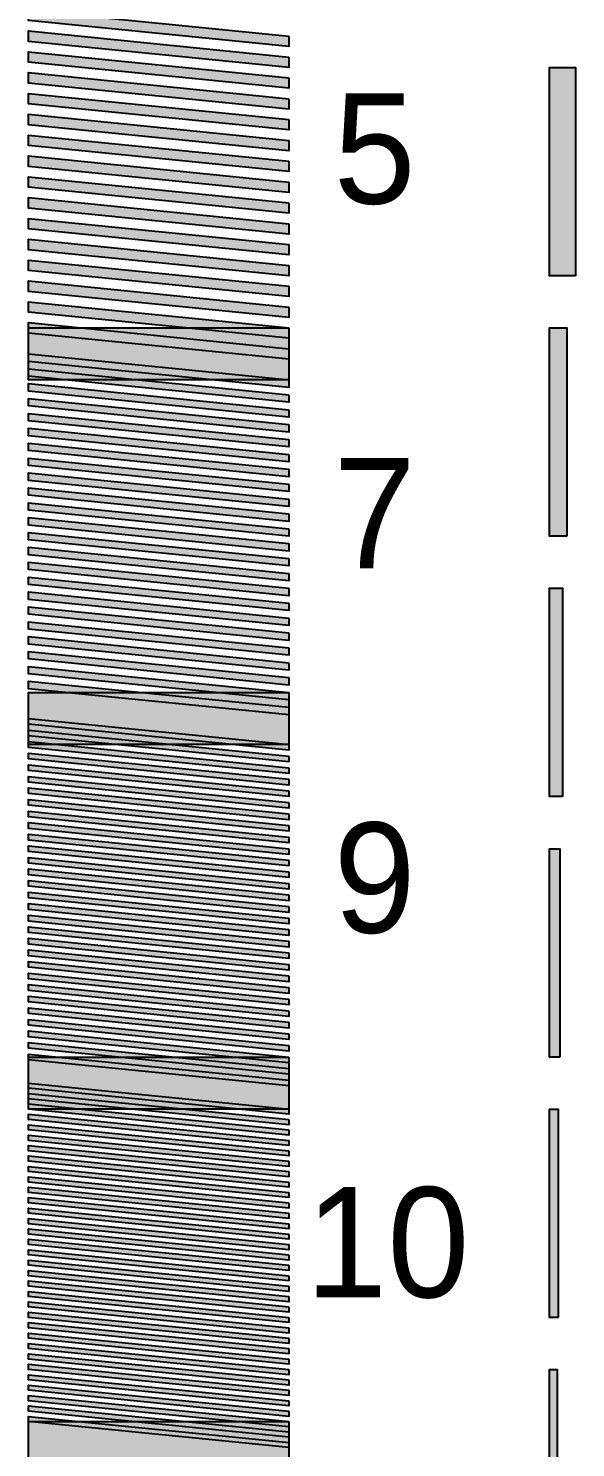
# Model space of a CAD drawing. Header units: millimetres. Extents: x 0 to 1582, y 0 to 984.
# Drawn here: x 1111.1 to 1195.1, y 448.3 to 666.2 of the extents above; entities that cross this region are included whole.
import ezdxf

# ---------------------------------------------------------------- set-up
doc = ezdxf.new("R2010")
doc.units = ezdxf.units.MM
for name, color, linetype in [('CENTER', 7, 'Continuous'), ('LABELS', 7, 'Continuous'), ('PERIPHERY', 7, 'Continuous')]:
    doc.layers.add(name, color=color, linetype=linetype)

msp = doc.modelspace()

# ---------------------------------------------------------------- hatches: boundary and pattern name
at = {"layer": 'CENTER', "true_color": 0x000000}
h = msp.add_hatch(color=7, dxfattribs=at)
h.dxf.hatch_style = 1
h.paths.add_polyline_path([(1195.12, 628.25), (1191.12, 628.25), (1191.12, 660.25), (1195.12, 660.25), (1195.12, 628.25)])
h = msp.add_hatch(color=7, dxfattribs=at)
h.dxf.hatch_style = 1
h.paths.add_polyline_path([(1193.8, 588.25), (1191.12, 588.25), (1191.12, 620.25), (1193.8, 620.25), (1193.8, 588.25)])
h = msp.add_hatch(color=7, dxfattribs=at)
h.dxf.hatch_style = 1
h.paths.add_polyline_path([(1193.12, 548.25), (1191.12, 548.25), (1191.12, 580.25), (1193.12, 580.25), (1193.12, 548.25)])
h = msp.add_hatch(color=7, dxfattribs=at)
h.dxf.hatch_style = 1
h.paths.add_polyline_path([(1192.72, 508.25), (1191.12, 508.25), (1191.12, 540.25), (1192.72, 540.25), (1192.72, 508.25)])
h = msp.add_hatch(color=7, dxfattribs=at)
h.dxf.hatch_style = 1
h.paths.add_polyline_path([(1192.44, 468.25), (1191.12, 468.25), (1191.12, 500.25), (1192.44, 500.25), (1192.44, 468.25)])
h = msp.add_hatch(color=7, dxfattribs=at)
h.dxf.hatch_style = 1
h.paths.add_polyline_path([(1192.28, 428.25), (1191.12, 428.25), (1191.12, 460.25), (1192.28, 460.25), (1192.28, 428.25)])
at = {"layer": 'PERIPHERY', "true_color": 0x000000}
h = msp.add_hatch(color=7, dxfattribs=at)
h.dxf.hatch_style = 1
h.paths.add_polyline_path([(1151.12, 665.05), (1151.12, 663.45), (1111.12, 667.45), (1111.12, 669.05), (1151.12, 665.05)])
h = msp.add_hatch(color=7, dxfattribs=at)
h.dxf.hatch_style = 1
h.paths.add_polyline_path([(1151.12, 661.85), (1151.12, 660.25), (1111.12, 664.25), (1111.12, 665.85), (1151.12, 661.85)])
h = msp.add_hatch(color=7, dxfattribs=at)
h.dxf.hatch_style = 1
h.paths.add_polyline_path([(1151.12, 658.65), (1151.12, 657.05), (1111.12, 661.05), (1111.12, 662.65), (1151.12, 658.65)])
h = msp.add_hatch(color=7, dxfattribs=at)
h.dxf.hatch_style = 1
h.paths.add_polyline_path([(1151.12, 655.45), (1151.12, 653.85), (1111.12, 657.85), (1111.12, 659.45), (1151.12, 655.45)])
h = msp.add_hatch(color=7, dxfattribs=at)
h.dxf.hatch_style = 1
h.paths.add_polyline_path([(1151.12, 652.25), (1151.12, 650.65), (1111.12, 654.65), (1111.12, 656.25), (1151.12, 652.25)])
h = msp.add_hatch(color=7, dxfattribs=at)
h.dxf.hatch_style = 1
h.paths.add_polyline_path([(1151.12, 649.05), (1151.12, 647.45), (1111.12, 651.45), (1111.12, 653.05), (1151.12, 649.05)])
h = msp.add_hatch(color=7, dxfattribs=at)
h.dxf.hatch_style = 1
h.paths.add_polyline_path([(1151.12, 645.85), (1151.12, 644.25), (1111.12, 648.25), (1111.12, 649.85), (1151.12, 645.85)])
h = msp.add_hatch(color=7, dxfattribs=at)
h.dxf.hatch_style = 1
h.paths.add_polyline_path([(1151.12, 642.65), (1151.12, 641.05), (1111.12, 645.05), (1111.12, 646.65), (1151.12, 642.65)])
h = msp.add_hatch(color=7, dxfattribs=at)
h.dxf.hatch_style = 1
h.paths.add_polyline_path([(1151.12, 639.45), (1151.12, 637.85), (1111.12, 641.85), (1111.12, 643.45), (1151.12, 639.45)])
h = msp.add_hatch(color=7, dxfattribs=at)
h.dxf.hatch_style = 1
h.paths.add_polyline_path([(1151.12, 636.25), (1151.12, 634.65), (1111.12, 638.65), (1111.12, 640.25), (1151.12, 636.25)])
h = msp.add_hatch(color=7, dxfattribs=at)
h.dxf.hatch_style = 1
h.paths.add_polyline_path([(1151.12, 633.05), (1151.12, 631.45), (1111.12, 635.45), (1111.12, 637.05), (1151.12, 633.05)])
h = msp.add_hatch(color=7, dxfattribs=at)
h.dxf.hatch_style = 1
h.paths.add_polyline_path([(1151.12, 629.85), (1151.12, 628.25), (1111.12, 632.25), (1111.12, 633.85), (1151.12, 629.85)])
h = msp.add_hatch(color=7, dxfattribs=at)
h.dxf.hatch_style = 1
h.paths.add_polyline_path([(1151.12, 626.65), (1151.12, 625.05), (1111.12, 629.05), (1111.12, 630.65), (1151.12, 626.65)])
h = msp.add_hatch(color=7, dxfattribs=at)
h.dxf.hatch_style = 1
h.paths.add_polyline_path([(1151.12, 623.45), (1151.12, 621.85), (1111.12, 625.85), (1111.12, 627.45), (1151.12, 623.45)])
h = msp.add_hatch(color=7, dxfattribs=at)
h.dxf.hatch_style = 1
h.paths.add_polyline_path([(1151.12, 620.25), (1151.12, 618.65), (1111.12, 622.65), (1111.12, 624.25), (1151.12, 620.25)])
h = msp.add_hatch(color=7, dxfattribs=at)
h.dxf.hatch_style = 1
h.paths.add_polyline_path([(1151.12, 617.05), (1151.12, 615.45), (1111.12, 619.45), (1111.12, 621.05), (1151.12, 617.05)])
h = msp.add_hatch(color=7, dxfattribs=at)
h.dxf.hatch_style = 1
h.paths.add_polyline_path([(1151.12, 620.25), (1151.12, 612.25), (1111.12, 612.25), (1111.12, 620.25), (1151.12, 620.25)])
h = msp.add_hatch(color=7, dxfattribs=at)
h.dxf.hatch_style = 1
h.paths.add_polyline_path([(1151.12, 612.25), (1151.12, 611.11), (1111.12, 615.1), (1111.12, 616.25), (1151.12, 612.25)])
h = msp.add_hatch(color=7, dxfattribs=at)
h.dxf.hatch_style = 1
h.paths.add_polyline_path([(1151.12, 609.96), (1151.12, 608.82), (1111.12, 612.82), (1111.12, 613.96), (1151.12, 609.96)])
h = msp.add_hatch(color=7, dxfattribs=at)
h.dxf.hatch_style = 1
h.paths.add_polyline_path([(1151.12, 607.68), (1151.12, 606.54), (1111.12, 610.54), (1111.12, 611.68), (1151.12, 607.68)])
h = msp.add_hatch(color=7, dxfattribs=at)
h.dxf.hatch_style = 1
h.paths.add_polyline_path([(1151.12, 605.39), (1151.12, 604.25), (1111.12, 608.25), (1111.12, 609.39), (1151.12, 605.39)])
h = msp.add_hatch(color=7, dxfattribs=at)
h.dxf.hatch_style = 1
h.paths.add_polyline_path([(1151.12, 603.11), (1151.12, 601.96), (1111.12, 605.96), (1111.12, 607.11), (1151.12, 603.11)])
h = msp.add_hatch(color=7, dxfattribs=at)
h.dxf.hatch_style = 1
h.paths.add_polyline_path([(1151.12, 600.82), (1151.12, 599.68), (1111.12, 603.68), (1111.12, 604.82), (1151.12, 600.82)])
h = msp.add_hatch(color=7, dxfattribs=at)
h.dxf.hatch_style = 1
h.paths.add_polyline_path([(1151.12, 598.54), (1151.12, 597.39), (1111.12, 601.39), (1111.12, 602.54), (1151.12, 598.54)])
h = msp.add_hatch(color=7, dxfattribs=at)
h.dxf.hatch_style = 1
h.paths.add_polyline_path([(1151.12, 596.25), (1151.12, 595.11), (1111.12, 599.11), (1111.12, 600.25), (1151.12, 596.25)])
h = msp.add_hatch(color=7, dxfattribs=at)
h.dxf.hatch_style = 1
h.paths.add_polyline_path([(1151.12, 593.96), (1151.12, 592.82), (1111.12, 596.82), (1111.12, 597.96), (1151.12, 593.96)])
h = msp.add_hatch(color=7, dxfattribs=at)
h.dxf.hatch_style = 1
h.paths.add_polyline_path([(1151.12, 591.68), (1151.12, 590.53), (1111.12, 594.54), (1111.12, 595.68), (1151.12, 591.68)])
h = msp.add_hatch(color=7, dxfattribs=at)
h.dxf.hatch_style = 1
h.paths.add_polyline_path([(1151.12, 589.39), (1151.12, 588.25), (1111.12, 592.25), (1111.12, 593.39), (1151.12, 589.39)])
h = msp.add_hatch(color=7, dxfattribs=at)
h.dxf.hatch_style = 1
h.paths.add_polyline_path([(1151.12, 587.11), (1151.12, 585.97), (1111.12, 589.96), (1111.12, 591.11), (1151.12, 587.11)])
h = msp.add_hatch(color=7, dxfattribs=at)
h.dxf.hatch_style = 1
h.paths.add_polyline_path([(1151.12, 584.82), (1151.12, 583.68), (1111.12, 587.68), (1111.12, 588.82), (1151.12, 584.82)])
h = msp.add_hatch(color=7, dxfattribs=at)
h.dxf.hatch_style = 1
h.paths.add_polyline_path([(1151.12, 582.54), (1151.12, 581.39), (1111.12, 585.39), (1111.12, 586.54), (1151.12, 582.54)])
h = msp.add_hatch(color=7, dxfattribs=at)
h.dxf.hatch_style = 1
h.paths.add_polyline_path([(1151.12, 580.25), (1151.12, 579.11), (1111.12, 583.11), (1111.12, 584.25), (1151.12, 580.25)])
h = msp.add_hatch(color=7, dxfattribs=at)
h.dxf.hatch_style = 1
h.paths.add_polyline_path([(1151.12, 577.97), (1151.12, 576.82), (1111.12, 580.82), (1111.12, 581.97), (1151.12, 577.97)])
h = msp.add_hatch(color=7, dxfattribs=at)
h.dxf.hatch_style = 1
h.paths.add_polyline_path([(1151.12, 575.68), (1151.12, 574.54), (1111.12, 578.54), (1111.12, 579.68), (1151.12, 575.68)])
h = msp.add_hatch(color=7, dxfattribs=at)
h.dxf.hatch_style = 1
h.paths.add_polyline_path([(1151.12, 573.4), (1151.12, 572.25), (1111.12, 576.25), (1111.12, 577.39), (1151.12, 573.4)])
h = msp.add_hatch(color=7, dxfattribs=at)
h.dxf.hatch_style = 1
h.paths.add_polyline_path([(1151.12, 571.11), (1151.12, 569.97), (1111.12, 573.97), (1111.12, 575.11), (1151.12, 571.11)])
h = msp.add_hatch(color=7, dxfattribs=at)
h.dxf.hatch_style = 1
h.paths.add_polyline_path([(1151.12, 568.82), (1151.12, 567.68), (1111.12, 571.68), (1111.12, 572.82), (1151.12, 568.82)])
h = msp.add_hatch(color=7, dxfattribs=at)
h.dxf.hatch_style = 1
h.paths.add_polyline_path([(1151.12, 566.54), (1151.12, 565.39), (1111.12, 569.39), (1111.12, 570.54), (1151.12, 566.54)])
h = msp.add_hatch(color=7, dxfattribs=at)
h.dxf.hatch_style = 1
h.paths.add_polyline_path([(1151.12, 564.25), (1151.12, 563.11), (1111.12, 567.11), (1111.12, 568.25), (1151.12, 564.25)])
h = msp.add_hatch(color=7, dxfattribs=at)
h.dxf.hatch_style = 1
h.paths.add_polyline_path([(1151.12, 561.97), (1151.12, 560.82), (1111.12, 564.82), (1111.12, 565.97), (1151.12, 561.97)])
h = msp.add_hatch(color=7, dxfattribs=at)
h.dxf.hatch_style = 1
h.paths.add_polyline_path([(1151.12, 564.25), (1151.12, 556.25), (1111.12, 556.25), (1111.12, 564.25), (1151.12, 564.25)])
h = msp.add_hatch(color=7, dxfattribs=at)
h.dxf.hatch_style = 1
h.paths.add_polyline_path([(1151.12, 556.25), (1151.12, 555.36), (1111.12, 559.36), (1111.12, 560.25), (1151.12, 556.25)])
h = msp.add_hatch(color=7, dxfattribs=at)
h.dxf.hatch_style = 1
h.paths.add_polyline_path([(1151.12, 554.47), (1151.12, 553.58), (1111.12, 557.58), (1111.12, 558.47), (1151.12, 554.47)])
h = msp.add_hatch(color=7, dxfattribs=at)
h.dxf.hatch_style = 1
h.paths.add_polyline_path([(1151.12, 552.69), (1151.12, 551.81), (1111.12, 555.81), (1111.12, 556.69), (1151.12, 552.69)])
h = msp.add_hatch(color=7, dxfattribs=at)
h.dxf.hatch_style = 1
h.paths.add_polyline_path([(1151.12, 550.92), (1151.12, 550.03), (1111.12, 554.03), (1111.12, 554.92), (1151.12, 550.92)])
h = msp.add_hatch(color=7, dxfattribs=at)
h.dxf.hatch_style = 1
h.paths.add_polyline_path([(1151.12, 549.14), (1151.12, 548.25), (1111.12, 552.25), (1111.12, 553.14), (1151.12, 549.14)])
h = msp.add_hatch(color=7, dxfattribs=at)
h.dxf.hatch_style = 1
h.paths.add_polyline_path([(1151.12, 547.36), (1151.12, 546.47), (1111.12, 550.47), (1111.12, 551.36), (1151.12, 547.36)])
h = msp.add_hatch(color=7, dxfattribs=at)
h.dxf.hatch_style = 1
h.paths.add_polyline_path([(1151.12, 545.58), (1151.12, 544.69), (1111.12, 548.7), (1111.12, 549.58), (1151.12, 545.58)])
h = msp.add_hatch(color=7, dxfattribs=at)
h.dxf.hatch_style = 1
h.paths.add_polyline_path([(1151.12, 543.81), (1151.12, 542.92), (1111.12, 546.92), (1111.12, 547.81), (1151.12, 543.81)])
h = msp.add_hatch(color=7, dxfattribs=at)
h.dxf.hatch_style = 1
h.paths.add_polyline_path([(1151.12, 542.03), (1151.12, 541.14), (1111.12, 545.14), (1111.12, 546.03), (1151.12, 542.03)])
h = msp.add_hatch(color=7, dxfattribs=at)
h.dxf.hatch_style = 1
h.paths.add_polyline_path([(1151.12, 540.25), (1151.12, 539.36), (1111.12, 543.36), (1111.12, 544.25), (1151.12, 540.25)])
h = msp.add_hatch(color=7, dxfattribs=at)
h.dxf.hatch_style = 1
h.paths.add_polyline_path([(1151.12, 538.47), (1151.12, 537.59), (1111.12, 541.58), (1111.12, 542.47), (1151.12, 538.47)])
h = msp.add_hatch(color=7, dxfattribs=at)
h.dxf.hatch_style = 1
h.paths.add_polyline_path([(1151.12, 536.69), (1151.12, 535.81), (1111.12, 539.81), (1111.12, 540.7), (1151.12, 536.69)])
h = msp.add_hatch(color=7, dxfattribs=at)
h.dxf.hatch_style = 1
h.paths.add_polyline_path([(1151.12, 534.92), (1151.12, 534.03), (1111.12, 538.03), (1111.12, 538.92), (1151.12, 534.92)])
h = msp.add_hatch(color=7, dxfattribs=at)
h.dxf.hatch_style = 1
h.paths.add_polyline_path([(1151.12, 533.14), (1151.12, 532.25), (1111.12, 536.25), (1111.12, 537.14), (1151.12, 533.14)])
h = msp.add_hatch(color=7, dxfattribs=at)
h.dxf.hatch_style = 1
h.paths.add_polyline_path([(1151.12, 531.36), (1151.12, 530.47), (1111.12, 534.47), (1111.12, 535.36), (1151.12, 531.36)])
h = msp.add_hatch(color=7, dxfattribs=at)
h.dxf.hatch_style = 1
h.paths.add_polyline_path([(1151.12, 529.58), (1151.12, 528.7), (1111.12, 532.7), (1111.12, 533.58), (1151.12, 529.58)])
h = msp.add_hatch(color=7, dxfattribs=at)
h.dxf.hatch_style = 1
h.paths.add_polyline_path([(1151.12, 527.81), (1151.12, 526.92), (1111.12, 530.92), (1111.12, 531.81), (1151.12, 527.81)])
h = msp.add_hatch(color=7, dxfattribs=at)
h.dxf.hatch_style = 1
h.paths.add_polyline_path([(1151.12, 526.03), (1151.12, 525.14), (1111.12, 529.14), (1111.12, 530.03), (1151.12, 526.03)])
h = msp.add_hatch(color=7, dxfattribs=at)
h.dxf.hatch_style = 1
h.paths.add_polyline_path([(1151.12, 524.25), (1151.12, 523.36), (1111.12, 527.36), (1111.12, 528.25), (1151.12, 524.25)])
h = msp.add_hatch(color=7, dxfattribs=at)
h.dxf.hatch_style = 1
h.paths.add_polyline_path([(1151.12, 522.48), (1151.12, 521.59), (1111.12, 525.59), (1111.12, 526.48), (1151.12, 522.48)])
h = msp.add_hatch(color=7, dxfattribs=at)
h.dxf.hatch_style = 1
h.paths.add_polyline_path([(1151.12, 520.7), (1151.12, 519.81), (1111.12, 523.81), (1111.12, 524.7), (1151.12, 520.7)])
h = msp.add_hatch(color=7, dxfattribs=at)
h.dxf.hatch_style = 1
h.paths.add_polyline_path([(1151.12, 518.92), (1151.12, 518.03), (1111.12, 522.03), (1111.12, 522.92), (1151.12, 518.92)])
h = msp.add_hatch(color=7, dxfattribs=at)
h.dxf.hatch_style = 1
h.paths.add_polyline_path([(1151.12, 517.14), (1151.12, 516.25), (1111.12, 520.25), (1111.12, 521.14), (1151.12, 517.14)])
h = msp.add_hatch(color=7, dxfattribs=at)
h.dxf.hatch_style = 1
h.paths.add_polyline_path([(1151.12, 515.36), (1151.12, 514.48), (1111.12, 518.47), (1111.12, 519.37), (1151.12, 515.36)])
h = msp.add_hatch(color=7, dxfattribs=at)
h.dxf.hatch_style = 1
h.paths.add_polyline_path([(1151.12, 513.59), (1151.12, 512.7), (1111.12, 516.7), (1111.12, 517.59), (1151.12, 513.59)])
h = msp.add_hatch(color=7, dxfattribs=at)
h.dxf.hatch_style = 1
h.paths.add_polyline_path([(1151.12, 511.81), (1151.12, 510.92), (1111.12, 514.92), (1111.12, 515.81), (1151.12, 511.81)])
h = msp.add_hatch(color=7, dxfattribs=at)
h.dxf.hatch_style = 1
h.paths.add_polyline_path([(1151.12, 510.03), (1151.12, 509.14), (1111.12, 513.14), (1111.12, 514.03), (1151.12, 510.03)])
h = msp.add_hatch(color=7, dxfattribs=at)
h.dxf.hatch_style = 1
h.paths.add_polyline_path([(1151.12, 508.25), (1151.12, 507.36), (1111.12, 511.37), (1111.12, 512.25), (1151.12, 508.25)])
h = msp.add_hatch(color=7, dxfattribs=at)
h.dxf.hatch_style = 1
h.paths.add_polyline_path([(1151.12, 506.48), (1151.12, 505.59), (1111.12, 509.59), (1111.12, 510.48), (1151.12, 506.48)])
h = msp.add_hatch(color=7, dxfattribs=at)
h.dxf.hatch_style = 1
h.paths.add_polyline_path([(1151.12, 504.7), (1151.12, 503.81), (1111.12, 507.81), (1111.12, 508.7), (1151.12, 504.7)])
h = msp.add_hatch(color=7, dxfattribs=at)
h.dxf.hatch_style = 1
h.paths.add_polyline_path([(1151.12, 508.25), (1151.12, 500.25), (1111.12, 500.25), (1111.12, 508.25), (1151.12, 508.25)])
h = msp.add_hatch(color=7, dxfattribs=at)
h.dxf.hatch_style = 1
h.paths.add_polyline_path([(1151.12, 500.25), (1151.12, 499.45), (1111.12, 503.45), (1111.12, 504.25), (1151.12, 500.25)])
h = msp.add_hatch(color=7, dxfattribs=at)
h.dxf.hatch_style = 1
h.paths.add_polyline_path([(1151.12, 498.65), (1151.12, 497.85), (1111.12, 501.85), (1111.12, 502.65), (1151.12, 498.65)])
h = msp.add_hatch(color=7, dxfattribs=at)
h.dxf.hatch_style = 1
h.paths.add_polyline_path([(1151.12, 497.05), (1151.12, 496.25), (1111.12, 500.25), (1111.12, 501.05), (1151.12, 497.05)])
h = msp.add_hatch(color=7, dxfattribs=at)
h.dxf.hatch_style = 1
h.paths.add_polyline_path([(1151.12, 495.45), (1151.12, 494.65), (1111.12, 498.65), (1111.12, 499.45), (1151.12, 495.45)])
h = msp.add_hatch(color=7, dxfattribs=at)
h.dxf.hatch_style = 1
h.paths.add_polyline_path([(1151.12, 493.85), (1151.12, 493.05), (1111.12, 497.05), (1111.12, 497.85), (1151.12, 493.85)])
h = msp.add_hatch(color=7, dxfattribs=at)
h.dxf.hatch_style = 1
h.paths.add_polyline_path([(1151.12, 492.25), (1151.12, 491.45), (1111.12, 495.45), (1111.12, 496.25), (1151.12, 492.25)])
h = msp.add_hatch(color=7, dxfattribs=at)
h.dxf.hatch_style = 1
h.paths.add_polyline_path([(1151.12, 490.65), (1151.12, 489.85), (1111.12, 493.85), (1111.12, 494.65), (1151.12, 490.65)])
h = msp.add_hatch(color=7, dxfattribs=at)
h.dxf.hatch_style = 1
h.paths.add_polyline_path([(1151.12, 489.05), (1151.12, 488.25), (1111.12, 492.25), (1111.12, 493.05), (1151.12, 489.05)])
h = msp.add_hatch(color=7, dxfattribs=at)
h.dxf.hatch_style = 1
h.paths.add_polyline_path([(1151.12, 487.45), (1151.12, 486.65), (1111.12, 490.65), (1111.12, 491.45), (1151.12, 487.45)])
h = msp.add_hatch(color=7, dxfattribs=at)
h.dxf.hatch_style = 1
h.paths.add_polyline_path([(1151.12, 485.85), (1151.12, 485.05), (1111.12, 489.05), (1111.12, 489.85), (1151.12, 485.85)])
h = msp.add_hatch(color=7, dxfattribs=at)
h.dxf.hatch_style = 1
h.paths.add_polyline_path([(1151.12, 484.25), (1151.12, 483.45), (1111.12, 487.45), (1111.12, 488.25), (1151.12, 484.25)])
h = msp.add_hatch(color=7, dxfattribs=at)
h.dxf.hatch_style = 1
h.paths.add_polyline_path([(1151.12, 482.65), (1151.12, 481.85), (1111.12, 485.85), (1111.12, 486.65), (1151.12, 482.65)])
h = msp.add_hatch(color=7, dxfattribs=at)
h.dxf.hatch_style = 1
h.paths.add_polyline_path([(1151.12, 481.05), (1151.12, 480.25), (1111.12, 484.25), (1111.12, 485.05), (1151.12, 481.05)])
h = msp.add_hatch(color=7, dxfattribs=at)
h.dxf.hatch_style = 1
h.paths.add_polyline_path([(1151.12, 479.45), (1151.12, 478.65), (1111.12, 482.65), (1111.12, 483.45), (1151.12, 479.45)])
h = msp.add_hatch(color=7, dxfattribs=at)
h.dxf.hatch_style = 1
h.paths.add_polyline_path([(1151.12, 477.85), (1151.12, 477.05), (1111.12, 481.05), (1111.12, 481.85), (1151.12, 477.85)])
h = msp.add_hatch(color=7, dxfattribs=at)
h.dxf.hatch_style = 1
h.paths.add_polyline_path([(1151.12, 476.25), (1151.12, 475.45), (1111.12, 479.45), (1111.12, 480.25), (1151.12, 476.25)])
h = msp.add_hatch(color=7, dxfattribs=at)
h.dxf.hatch_style = 1
h.paths.add_polyline_path([(1151.12, 474.65), (1151.12, 473.85), (1111.12, 477.85), (1111.12, 478.65), (1151.12, 474.65)])
h = msp.add_hatch(color=7, dxfattribs=at)
h.dxf.hatch_style = 1
h.paths.add_polyline_path([(1151.12, 473.05), (1151.12, 472.25), (1111.12, 476.25), (1111.12, 477.05), (1151.12, 473.05)])
h = msp.add_hatch(color=7, dxfattribs=at)
h.dxf.hatch_style = 1
h.paths.add_polyline_path([(1151.12, 471.45), (1151.12, 470.65), (1111.12, 474.65), (1111.12, 475.45), (1151.12, 471.45)])
h = msp.add_hatch(color=7, dxfattribs=at)
h.dxf.hatch_style = 1
h.paths.add_polyline_path([(1151.12, 469.85), (1151.12, 469.05), (1111.12, 473.05), (1111.12, 473.85), (1151.12, 469.85)])
h = msp.add_hatch(color=7, dxfattribs=at)
h.dxf.hatch_style = 1
h.paths.add_polyline_path([(1151.12, 468.25), (1151.12, 467.45), (1111.12, 471.45), (1111.12, 472.25), (1151.12, 468.25)])
h = msp.add_hatch(color=7, dxfattribs=at)
h.dxf.hatch_style = 1
h.paths.add_polyline_path([(1151.12, 466.65), (1151.12, 465.85), (1111.12, 469.85), (1111.12, 470.65), (1151.12, 466.65)])
h = msp.add_hatch(color=7, dxfattribs=at)
h.dxf.hatch_style = 1
h.paths.add_polyline_path([(1151.12, 465.05), (1151.12, 464.25), (1111.12, 468.25), (1111.12, 469.05), (1151.12, 465.05)])
h = msp.add_hatch(color=7, dxfattribs=at)
h.dxf.hatch_style = 1
h.paths.add_polyline_path([(1151.12, 463.45), (1151.12, 462.65), (1111.12, 466.65), (1111.12, 467.45), (1151.12, 463.45)])
h = msp.add_hatch(color=7, dxfattribs=at)
h.dxf.hatch_style = 1
h.paths.add_polyline_path([(1151.12, 461.85), (1151.12, 461.05), (1111.12, 465.05), (1111.12, 465.85), (1151.12, 461.85)])
h = msp.add_hatch(color=7, dxfattribs=at)
h.dxf.hatch_style = 1
h.paths.add_polyline_path([(1151.12, 460.25), (1151.12, 459.45), (1111.12, 463.45), (1111.12, 464.25), (1151.12, 460.25)])
h = msp.add_hatch(color=7, dxfattribs=at)
h.dxf.hatch_style = 1
h.paths.add_polyline_path([(1151.12, 458.65), (1151.12, 457.85), (1111.12, 461.85), (1111.12, 462.65), (1151.12, 458.65)])
h = msp.add_hatch(color=7, dxfattribs=at)
h.dxf.hatch_style = 1
h.paths.add_polyline_path([(1151.12, 457.05), (1151.12, 456.25), (1111.12, 460.25), (1111.12, 461.05), (1151.12, 457.05)])
h = msp.add_hatch(color=7, dxfattribs=at)
h.dxf.hatch_style = 1
h.paths.add_polyline_path([(1151.12, 455.45), (1151.12, 454.65), (1111.12, 458.65), (1111.12, 459.45), (1151.12, 455.45)])
h = msp.add_hatch(color=7, dxfattribs=at)
h.dxf.hatch_style = 1
h.paths.add_polyline_path([(1151.12, 453.85), (1151.12, 453.05), (1111.12, 457.05), (1111.12, 457.85), (1151.12, 453.85)])
h = msp.add_hatch(color=7, dxfattribs=at)
h.dxf.hatch_style = 1
h.paths.add_polyline_path([(1151.12, 452.25), (1151.12, 451.45), (1111.12, 455.45), (1111.12, 456.25), (1151.12, 452.25)])
h = msp.add_hatch(color=7, dxfattribs=at)
h.dxf.hatch_style = 1
h.paths.add_polyline_path([(1151.12, 450.65), (1151.12, 449.85), (1111.12, 453.85), (1111.12, 454.65), (1151.12, 450.65)])
h = msp.add_hatch(color=7, dxfattribs=at)
h.dxf.hatch_style = 1
h.paths.add_polyline_path([(1151.12, 449.05), (1151.12, 448.25), (1111.12, 452.25), (1111.12, 453.05), (1151.12, 449.05)])
h = msp.add_hatch(color=7, dxfattribs=at)
h.dxf.hatch_style = 1
h.paths.add_polyline_path([(1151.12, 452.25), (1151.12, 444.25), (1111.12, 444.25), (1111.12, 452.25), (1151.12, 452.25)])

# ---------------------------------------------------------------- linework, layer by layer
at = {"layer": 'CENTER', "color": 250}
for points in [[(1195.12, 628.25), (1191.12, 628.25), (1191.12, 660.25), (1195.12, 660.25), (1195.12, 628.25)], [(1193.8, 588.25), (1191.12, 588.25), (1191.12, 620.25), (1193.8, 620.25), (1193.8, 588.25)], [(1193.12, 548.25), (1191.12, 548.25), (1191.12, 580.25), (1193.12, 580.25), (1193.12, 548.25)], [(1192.72, 508.25), (1191.12, 508.25), (1191.12, 540.25), (1192.72, 540.25), (1192.72, 508.25)], [(1192.44, 468.25), (1191.12, 468.25), (1191.12, 500.25), (1192.44, 500.25), (1192.44, 468.25)], [(1192.28, 428.25), (1191.12, 428.25), (1191.12, 460.25), (1192.28, 460.25), (1192.28, 428.25)]]:
    msp.add_lwpolyline(points, close=True, dxfattribs=at)
at = {"layer": 'CENTER', "color": 250, "true_color": 0x000000}
for points in [[(1195.12, 628.25), (1195.12, 660.25), (1191.12, 660.25)], [(1191.12, 660.25), (1191.12, 628.25), (1195.12, 628.25)], [(1193.8, 588.25), (1193.8, 620.25), (1191.12, 620.25)], [(1191.12, 620.25), (1191.12, 588.25), (1193.8, 588.25)], [(1193.12, 548.25), (1193.12, 580.25), (1191.12, 580.25)], [(1191.12, 580.25), (1191.12, 548.25), (1193.12, 548.25)], [(1192.72, 508.25), (1192.72, 540.25), (1191.12, 540.25)], [(1191.12, 540.25), (1191.12, 508.25), (1192.72, 508.25)], [(1192.44, 468.25), (1192.44, 500.25), (1191.12, 500.25)], [(1191.12, 500.25), (1191.12, 468.25), (1192.44, 468.25)], [(1192.28, 428.25), (1192.28, 460.25), (1191.12, 460.25)], [(1191.12, 460.25), (1191.12, 428.25), (1192.28, 428.25)]]:
    msp.add_solid(points, dxfattribs=at)
at = {"layer": 'PERIPHERY', "color": 250}
for points in [[(1151.12, 665.05), (1151.12, 663.45), (1111.12, 667.45), (1111.12, 669.05), (1151.12, 665.05)], [(1151.12, 661.85), (1151.12, 660.25), (1111.12, 664.25), (1111.12, 665.85), (1151.12, 661.85)], [(1151.12, 658.65), (1151.12, 657.05), (1111.12, 661.05), (1111.12, 662.65), (1151.12, 658.65)], [(1151.12, 655.45), (1151.12, 653.85), (1111.12, 657.85), (1111.12, 659.45), (1151.12, 655.45)], [(1151.12, 652.25), (1151.12, 650.65), (1111.12, 654.65), (1111.12, 656.25), (1151.12, 652.25)], [(1151.12, 649.05), (1151.12, 647.45), (1111.12, 651.45), (1111.12, 653.05), (1151.12, 649.05)], [(1151.12, 645.85), (1151.12, 644.25), (1111.12, 648.25), (1111.12, 649.85), (1151.12, 645.85)], [(1151.12, 642.65), (1151.12, 641.05), (1111.12, 645.05), (1111.12, 646.65), (1151.12, 642.65)], [(1151.12, 639.45), (1151.12, 637.85), (1111.12, 641.85), (1111.12, 643.45), (1151.12, 639.45)], [(1151.12, 636.25), (1151.12, 634.65), (1111.12, 638.65), (1111.12, 640.25), (1151.12, 636.25)], [(1151.12, 633.05), (1151.12, 631.45), (1111.12, 635.45), (1111.12, 637.05), (1151.12, 633.05)], [(1151.12, 629.85), (1151.12, 628.25), (1111.12, 632.25), (1111.12, 633.85), (1151.12, 629.85)], [(1151.12, 626.65), (1151.12, 625.05), (1111.12, 629.05), (1111.12, 630.65), (1151.12, 626.65)], [(1151.12, 623.45), (1151.12, 621.85), (1111.12, 625.85), (1111.12, 627.45), (1151.12, 623.45)], [(1151.12, 620.25), (1151.12, 618.65), (1111.12, 622.65), (1111.12, 624.25), (1151.12, 620.25)], [(1151.12, 617.05), (1151.12, 615.45), (1111.12, 619.45), (1111.12, 621.05), (1151.12, 617.05)], [(1151.12, 620.25), (1151.12, 612.25), (1111.12, 612.25), (1111.12, 620.25), (1151.12, 620.25)], [(1151.12, 612.25), (1151.12, 611.11), (1111.12, 615.1), (1111.12, 616.25), (1151.12, 612.25)], [(1151.12, 609.96), (1151.12, 608.82), (1111.12, 612.82), (1111.12, 613.96), (1151.12, 609.96)], [(1151.12, 607.68), (1151.12, 606.54), (1111.12, 610.54), (1111.12, 611.68), (1151.12, 607.68)], [(1151.12, 605.39), (1151.12, 604.25), (1111.12, 608.25), (1111.12, 609.39), (1151.12, 605.39)], [(1151.12, 603.11), (1151.12, 601.96), (1111.12, 605.96), (1111.12, 607.11), (1151.12, 603.11)], [(1151.12, 600.82), (1151.12, 599.68), (1111.12, 603.68), (1111.12, 604.82), (1151.12, 600.82)], [(1151.12, 598.54), (1151.12, 597.39), (1111.12, 601.39), (1111.12, 602.54), (1151.12, 598.54)], [(1151.12, 596.25), (1151.12, 595.11), (1111.12, 599.11), (1111.12, 600.25), (1151.12, 596.25)], [(1151.12, 593.96), (1151.12, 592.82), (1111.12, 596.82), (1111.12, 597.96), (1151.12, 593.96)], [(1151.12, 591.68), (1151.12, 590.53), (1111.12, 594.54), (1111.12, 595.68), (1151.12, 591.68)], [(1151.12, 589.39), (1151.12, 588.25), (1111.12, 592.25), (1111.12, 593.39), (1151.12, 589.39)], [(1151.12, 587.11), (1151.12, 585.97), (1111.12, 589.96), (1111.12, 591.11), (1151.12, 587.11)], [(1151.12, 584.82), (1151.12, 583.68), (1111.12, 587.68), (1111.12, 588.82), (1151.12, 584.82)], [(1151.12, 582.54), (1151.12, 581.39), (1111.12, 585.39), (1111.12, 586.54), (1151.12, 582.54)], [(1151.12, 580.25), (1151.12, 579.11), (1111.12, 583.11), (1111.12, 584.25), (1151.12, 580.25)], [(1151.12, 577.97), (1151.12, 576.82), (1111.12, 580.82), (1111.12, 581.97), (1151.12, 577.97)], [(1151.12, 575.68), (1151.12, 574.54), (1111.12, 578.54), (1111.12, 579.68), (1151.12, 575.68)], [(1151.12, 573.4), (1151.12, 572.25), (1111.12, 576.25), (1111.12, 577.39), (1151.12, 573.4)], [(1151.12, 571.11), (1151.12, 569.97), (1111.12, 573.97), (1111.12, 575.11), (1151.12, 571.11)], [(1151.12, 568.82), (1151.12, 567.68), (1111.12, 571.68), (1111.12, 572.82), (1151.12, 568.82)], [(1151.12, 566.54), (1151.12, 565.39), (1111.12, 569.39), (1111.12, 570.54), (1151.12, 566.54)], [(1151.12, 564.25), (1151.12, 563.11), (1111.12, 567.11), (1111.12, 568.25), (1151.12, 564.25)], [(1151.12, 561.97), (1151.12, 560.82), (1111.12, 564.82), (1111.12, 565.97), (1151.12, 561.97)], [(1151.12, 564.25), (1151.12, 556.25), (1111.12, 556.25), (1111.12, 564.25), (1151.12, 564.25)], [(1151.12, 556.25), (1151.12, 555.36), (1111.12, 559.36), (1111.12, 560.25), (1151.12, 556.25)], [(1151.12, 554.47), (1151.12, 553.58), (1111.12, 557.58), (1111.12, 558.47), (1151.12, 554.47)], [(1151.12, 552.69), (1151.12, 551.81), (1111.12, 555.81), (1111.12, 556.69), (1151.12, 552.69)], [(1151.12, 550.92), (1151.12, 550.03), (1111.12, 554.03), (1111.12, 554.92), (1151.12, 550.92)], [(1151.12, 549.14), (1151.12, 548.25), (1111.12, 552.25), (1111.12, 553.14), (1151.12, 549.14)], [(1151.12, 547.36), (1151.12, 546.47), (1111.12, 550.47), (1111.12, 551.36), (1151.12, 547.36)], [(1151.12, 545.58), (1151.12, 544.69), (1111.12, 548.7), (1111.12, 549.58), (1151.12, 545.58)], [(1151.12, 543.81), (1151.12, 542.92), (1111.12, 546.92), (1111.12, 547.81), (1151.12, 543.81)], [(1151.12, 542.03), (1151.12, 541.14), (1111.12, 545.14), (1111.12, 546.03), (1151.12, 542.03)], [(1151.12, 540.25), (1151.12, 539.36), (1111.12, 543.36), (1111.12, 544.25), (1151.12, 540.25)], [(1151.12, 538.47), (1151.12, 537.59), (1111.12, 541.58), (1111.12, 542.47), (1151.12, 538.47)], [(1151.12, 536.69), (1151.12, 535.81), (1111.12, 539.81), (1111.12, 540.7), (1151.12, 536.69)], [(1151.12, 534.92), (1151.12, 534.03), (1111.12, 538.03), (1111.12, 538.92), (1151.12, 534.92)], [(1151.12, 533.14), (1151.12, 532.25), (1111.12, 536.25), (1111.12, 537.14), (1151.12, 533.14)], [(1151.12, 531.36), (1151.12, 530.47), (1111.12, 534.47), (1111.12, 535.36), (1151.12, 531.36)], [(1151.12, 529.58), (1151.12, 528.7), (1111.12, 532.7), (1111.12, 533.58), (1151.12, 529.58)], [(1151.12, 527.81), (1151.12, 526.92), (1111.12, 530.92), (1111.12, 531.81), (1151.12, 527.81)], [(1151.12, 526.03), (1151.12, 525.14), (1111.12, 529.14), (1111.12, 530.03), (1151.12, 526.03)], [(1151.12, 524.25), (1151.12, 523.36), (1111.12, 527.36), (1111.12, 528.25), (1151.12, 524.25)], [(1151.12, 522.48), (1151.12, 521.59), (1111.12, 525.59), (1111.12, 526.48), (1151.12, 522.48)], [(1151.12, 520.7), (1151.12, 519.81), (1111.12, 523.81), (1111.12, 524.7), (1151.12, 520.7)], [(1151.12, 518.92), (1151.12, 518.03), (1111.12, 522.03), (1111.12, 522.92), (1151.12, 518.92)], [(1151.12, 517.14), (1151.12, 516.25), (1111.12, 520.25), (1111.12, 521.14), (1151.12, 517.14)], [(1151.12, 515.36), (1151.12, 514.48), (1111.12, 518.47), (1111.12, 519.37), (1151.12, 515.36)], [(1151.12, 513.59), (1151.12, 512.7), (1111.12, 516.7), (1111.12, 517.59), (1151.12, 513.59)], [(1151.12, 511.81), (1151.12, 510.92), (1111.12, 514.92), (1111.12, 515.81), (1151.12, 511.81)], [(1151.12, 510.03), (1151.12, 509.14), (1111.12, 513.14), (1111.12, 514.03), (1151.12, 510.03)], [(1151.12, 508.25), (1151.12, 507.36), (1111.12, 511.37), (1111.12, 512.25), (1151.12, 508.25)], [(1151.12, 506.48), (1151.12, 505.59), (1111.12, 509.59), (1111.12, 510.48), (1151.12, 506.48)], [(1151.12, 504.7), (1151.12, 503.81), (1111.12, 507.81), (1111.12, 508.7), (1151.12, 504.7)], [(1151.12, 508.25), (1151.12, 500.25), (1111.12, 500.25), (1111.12, 508.25), (1151.12, 508.25)], [(1151.12, 500.25), (1151.12, 499.45), (1111.12, 503.45), (1111.12, 504.25), (1151.12, 500.25)], [(1151.12, 498.65), (1151.12, 497.85), (1111.12, 501.85), (1111.12, 502.65), (1151.12, 498.65)], [(1151.12, 497.05), (1151.12, 496.25), (1111.12, 500.25), (1111.12, 501.05), (1151.12, 497.05)], [(1151.12, 495.45), (1151.12, 494.65), (1111.12, 498.65), (1111.12, 499.45), (1151.12, 495.45)], [(1151.12, 493.85), (1151.12, 493.05), (1111.12, 497.05), (1111.12, 497.85), (1151.12, 493.85)], [(1151.12, 492.25), (1151.12, 491.45), (1111.12, 495.45), (1111.12, 496.25), (1151.12, 492.25)], [(1151.12, 490.65), (1151.12, 489.85), (1111.12, 493.85), (1111.12, 494.65), (1151.12, 490.65)], [(1151.12, 489.05), (1151.12, 488.25), (1111.12, 492.25), (1111.12, 493.05), (1151.12, 489.05)], [(1151.12, 487.45), (1151.12, 486.65), (1111.12, 490.65), (1111.12, 491.45), (1151.12, 487.45)], [(1151.12, 485.85), (1151.12, 485.05), (1111.12, 489.05), (1111.12, 489.85), (1151.12, 485.85)], [(1151.12, 484.25), (1151.12, 483.45), (1111.12, 487.45), (1111.12, 488.25), (1151.12, 484.25)], [(1151.12, 482.65), (1151.12, 481.85), (1111.12, 485.85), (1111.12, 486.65), (1151.12, 482.65)], [(1151.12, 481.05), (1151.12, 480.25), (1111.12, 484.25), (1111.12, 485.05), (1151.12, 481.05)], [(1151.12, 479.45), (1151.12, 478.65), (1111.12, 482.65), (1111.12, 483.45), (1151.12, 479.45)], [(1151.12, 477.85), (1151.12, 477.05), (1111.12, 481.05), (1111.12, 481.85), (1151.12, 477.85)], [(1151.12, 476.25), (1151.12, 475.45), (1111.12, 479.45), (1111.12, 480.25), (1151.12, 476.25)], [(1151.12, 474.65), (1151.12, 473.85), (1111.12, 477.85), (1111.12, 478.65), (1151.12, 474.65)], [(1151.12, 473.05), (1151.12, 472.25), (1111.12, 476.25), (1111.12, 477.05), (1151.12, 473.05)], [(1151.12, 471.45), (1151.12, 470.65), (1111.12, 474.65), (1111.12, 475.45), (1151.12, 471.45)], [(1151.12, 469.85), (1151.12, 469.05), (1111.12, 473.05), (1111.12, 473.85), (1151.12, 469.85)], [(1151.12, 468.25), (1151.12, 467.45), (1111.12, 471.45), (1111.12, 472.25), (1151.12, 468.25)], [(1151.12, 466.65), (1151.12, 465.85), (1111.12, 469.85), (1111.12, 470.65), (1151.12, 466.65)], [(1151.12, 465.05), (1151.12, 464.25), (1111.12, 468.25), (1111.12, 469.05), (1151.12, 465.05)], [(1151.12, 463.45), (1151.12, 462.65), (1111.12, 466.65), (1111.12, 467.45), (1151.12, 463.45)], [(1151.12, 461.85), (1151.12, 461.05), (1111.12, 465.05), (1111.12, 465.85), (1151.12, 461.85)], [(1151.12, 460.25), (1151.12, 459.45), (1111.12, 463.45), (1111.12, 464.25), (1151.12, 460.25)], [(1151.12, 458.65), (1151.12, 457.85), (1111.12, 461.85), (1111.12, 462.65), (1151.12, 458.65)], [(1151.12, 457.05), (1151.12, 456.25), (1111.12, 460.25), (1111.12, 461.05), (1151.12, 457.05)], [(1151.12, 455.45), (1151.12, 454.65), (1111.12, 458.65), (1111.12, 459.45), (1151.12, 455.45)], [(1151.12, 453.85), (1151.12, 453.05), (1111.12, 457.05), (1111.12, 457.85), (1151.12, 453.85)], [(1151.12, 452.25), (1151.12, 451.45), (1111.12, 455.45), (1111.12, 456.25), (1151.12, 452.25)], [(1151.12, 450.65), (1151.12, 449.85), (1111.12, 453.85), (1111.12, 454.65), (1151.12, 450.65)], [(1151.12, 449.05), (1151.12, 448.25), (1111.12, 452.25), (1111.12, 453.05), (1151.12, 449.05)], [(1151.12, 452.25), (1151.12, 444.25), (1111.12, 444.25), (1111.12, 452.25), (1151.12, 452.25)]]:
    msp.add_lwpolyline(points, close=True, dxfattribs=at)
at = {"layer": 'PERIPHERY', "color": 250, "true_color": 0x000000}
for points in [[(1151.12, 665.05), (1111.12, 669.05), (1111.12, 667.45)], [(1111.12, 667.45), (1151.12, 663.45), (1151.12, 665.05)], [(1151.12, 661.85), (1111.12, 665.85), (1111.12, 664.25)], [(1111.12, 664.25), (1151.12, 660.25), (1151.12, 661.85)], [(1151.12, 658.65), (1111.12, 662.65), (1111.12, 661.05)], [(1111.12, 661.05), (1151.12, 657.05), (1151.12, 658.65)], [(1151.12, 655.45), (1111.12, 659.45), (1111.12, 657.85)], [(1111.12, 657.85), (1151.12, 653.85), (1151.12, 655.45)], [(1151.12, 652.25), (1111.12, 656.25), (1111.12, 654.65)], [(1111.12, 654.65), (1151.12, 650.65), (1151.12, 652.25)], [(1151.12, 649.05), (1111.12, 653.05), (1111.12, 651.45)], [(1111.12, 651.45), (1151.12, 647.45), (1151.12, 649.05)], [(1151.12, 645.85), (1111.12, 649.85), (1111.12, 648.25)], [(1111.12, 648.25), (1151.12, 644.25), (1151.12, 645.85)], [(1151.12, 642.65), (1111.12, 646.65), (1111.12, 645.05)], [(1111.12, 645.05), (1151.12, 641.05), (1151.12, 642.65)], [(1151.12, 639.45), (1111.12, 643.45), (1111.12, 641.85)], [(1111.12, 641.85), (1151.12, 637.85), (1151.12, 639.45)], [(1151.12, 636.25), (1111.12, 640.25), (1111.12, 638.65)], [(1111.12, 638.65), (1151.12, 634.65), (1151.12, 636.25)], [(1151.12, 633.05), (1111.12, 637.05), (1111.12, 635.45)], [(1111.12, 635.45), (1151.12, 631.45), (1151.12, 633.05)], [(1151.12, 629.85), (1111.12, 633.85), (1111.12, 632.25)], [(1111.12, 632.25), (1151.12, 628.25), (1151.12, 629.85)], [(1151.12, 626.65), (1111.12, 630.65), (1111.12, 629.05)], [(1111.12, 629.05), (1151.12, 625.05), (1151.12, 626.65)], [(1151.12, 623.45), (1111.12, 627.45), (1111.12, 625.85)], [(1111.12, 625.85), (1151.12, 621.85), (1151.12, 623.45)], [(1151.12, 620.25), (1111.12, 624.25), (1111.12, 622.65)], [(1111.12, 622.65), (1151.12, 618.65), (1151.12, 620.25)], [(1151.12, 617.05), (1111.12, 621.05), (1111.12, 619.45)], [(1151.12, 620.25), (1111.12, 620.25), (1111.12, 612.25)], [(1111.12, 612.25), (1151.12, 612.25), (1151.12, 620.25)], [(1111.12, 619.45), (1151.12, 615.45), (1151.12, 617.05)], [(1151.12, 612.25), (1111.12, 616.25), (1111.12, 615.1)], [(1111.12, 615.1), (1151.12, 611.11), (1151.12, 612.25)], [(1151.12, 609.96), (1111.12, 613.96), (1111.12, 612.82)], [(1111.12, 612.82), (1151.12, 608.82), (1151.12, 609.96)], [(1151.12, 607.68), (1111.12, 611.68), (1111.12, 610.54)], [(1111.12, 610.54), (1151.12, 606.54), (1151.12, 607.68)], [(1151.12, 605.39), (1111.12, 609.39), (1111.12, 608.25)], [(1111.12, 608.25), (1151.12, 604.25), (1151.12, 605.39)], [(1151.12, 603.11), (1111.12, 607.11), (1111.12, 605.96)], [(1111.12, 605.96), (1151.12, 601.96), (1151.12, 603.11)], [(1151.12, 600.82), (1111.12, 604.82), (1111.12, 603.68)], [(1111.12, 603.68), (1151.12, 599.68), (1151.12, 600.82)], [(1151.12, 598.54), (1111.12, 602.54), (1111.12, 601.39)], [(1111.12, 601.39), (1151.12, 597.39), (1151.12, 598.54)], [(1151.12, 596.25), (1111.12, 600.25), (1111.12, 599.11)], [(1111.12, 599.11), (1151.12, 595.11), (1151.12, 596.25)], [(1151.12, 593.96), (1111.12, 597.96), (1111.12, 596.82)], [(1111.12, 596.82), (1151.12, 592.82), (1151.12, 593.96)], [(1151.12, 591.68), (1111.12, 595.68), (1111.12, 594.54)], [(1111.12, 594.54), (1151.12, 590.53), (1151.12, 591.68)], [(1151.12, 589.39), (1111.12, 593.39), (1111.12, 592.25)], [(1111.12, 592.25), (1151.12, 588.25), (1151.12, 589.39)], [(1151.12, 587.11), (1111.12, 591.11), (1111.12, 589.96)], [(1111.12, 589.96), (1151.12, 585.97), (1151.12, 587.11)], [(1151.12, 584.82), (1111.12, 588.82), (1111.12, 587.68)], [(1111.12, 587.68), (1151.12, 583.68), (1151.12, 584.82)], [(1151.12, 582.54), (1111.12, 586.54), (1111.12, 585.39)], [(1111.12, 585.39), (1151.12, 581.39), (1151.12, 582.54)], [(1151.12, 580.25), (1111.12, 584.25), (1111.12, 583.11)], [(1111.12, 583.11), (1151.12, 579.11), (1151.12, 580.25)], [(1151.12, 577.97), (1111.12, 581.97), (1111.12, 580.82)], [(1111.12, 580.82), (1151.12, 576.82), (1151.12, 577.97)], [(1151.12, 575.68), (1111.12, 579.68), (1111.12, 578.54)], [(1111.12, 578.54), (1151.12, 574.54), (1151.12, 575.68)], [(1151.12, 573.4), (1111.12, 577.39), (1111.12, 576.25)], [(1111.12, 576.25), (1151.12, 572.25), (1151.12, 573.4)], [(1151.12, 571.11), (1111.12, 575.11), (1111.12, 573.97)], [(1111.12, 573.97), (1151.12, 569.97), (1151.12, 571.11)], [(1151.12, 568.82), (1111.12, 572.82), (1111.12, 571.68)], [(1111.12, 571.68), (1151.12, 567.68), (1151.12, 568.82)], [(1151.12, 566.54), (1111.12, 570.54), (1111.12, 569.39)], [(1111.12, 569.39), (1151.12, 565.39), (1151.12, 566.54)], [(1151.12, 564.25), (1111.12, 568.25), (1111.12, 567.11)], [(1111.12, 567.11), (1151.12, 563.11), (1151.12, 564.25)], [(1151.12, 561.97), (1111.12, 565.97), (1111.12, 564.82)], [(1111.12, 564.82), (1151.12, 560.82), (1151.12, 561.97)], [(1151.12, 564.25), (1111.12, 564.25), (1111.12, 556.25)], [(1111.12, 556.25), (1151.12, 556.25), (1151.12, 564.25)], [(1151.12, 556.25), (1111.12, 560.25), (1111.12, 559.36)], [(1111.12, 559.36), (1151.12, 555.36), (1151.12, 556.25)], [(1151.12, 554.47), (1111.12, 558.47), (1111.12, 557.58)], [(1111.12, 557.58), (1151.12, 553.58), (1151.12, 554.47)], [(1151.12, 552.69), (1111.12, 556.69), (1111.12, 555.81)], [(1111.12, 555.81), (1151.12, 551.81), (1151.12, 552.69)], [(1151.12, 550.92), (1111.12, 554.92), (1111.12, 554.03)], [(1111.12, 554.03), (1151.12, 550.03), (1151.12, 550.92)], [(1151.12, 549.14), (1111.12, 553.14), (1111.12, 552.25)], [(1111.12, 552.25), (1151.12, 548.25), (1151.12, 549.14)], [(1151.12, 547.36), (1111.12, 551.36), (1111.12, 550.47)], [(1111.12, 550.47), (1151.12, 546.47), (1151.12, 547.36)], [(1151.12, 545.58), (1111.12, 549.58), (1111.12, 548.7)], [(1111.12, 548.7), (1151.12, 544.69), (1151.12, 545.58)], [(1151.12, 543.81), (1111.12, 547.81), (1111.12, 546.92)], [(1111.12, 546.92), (1151.12, 542.92), (1151.12, 543.81)], [(1151.12, 542.03), (1111.12, 546.03), (1111.12, 545.14)], [(1111.12, 545.14), (1151.12, 541.14), (1151.12, 542.03)], [(1151.12, 540.25), (1111.12, 544.25), (1111.12, 543.36)], [(1111.12, 543.36), (1151.12, 539.36), (1151.12, 540.25)], [(1151.12, 538.47), (1111.12, 542.47), (1111.12, 541.58)], [(1111.12, 541.58), (1151.12, 537.59), (1151.12, 538.47)], [(1151.12, 536.69), (1111.12, 540.7), (1111.12, 539.81)], [(1111.12, 539.81), (1151.12, 535.81), (1151.12, 536.69)], [(1151.12, 534.92), (1111.12, 538.92), (1111.12, 538.03)], [(1111.12, 538.03), (1151.12, 534.03), (1151.12, 534.92)], [(1151.12, 533.14), (1111.12, 537.14), (1111.12, 536.25)], [(1111.12, 536.25), (1151.12, 532.25), (1151.12, 533.14)], [(1151.12, 531.36), (1111.12, 535.36), (1111.12, 534.47)], [(1111.12, 534.47), (1151.12, 530.47), (1151.12, 531.36)], [(1151.12, 529.58), (1111.12, 533.58), (1111.12, 532.7)], [(1111.12, 532.7), (1151.12, 528.7), (1151.12, 529.58)], [(1151.12, 527.81), (1111.12, 531.81), (1111.12, 530.92)], [(1111.12, 530.92), (1151.12, 526.92), (1151.12, 527.81)], [(1151.12, 526.03), (1111.12, 530.03), (1111.12, 529.14)], [(1111.12, 529.14), (1151.12, 525.14), (1151.12, 526.03)], [(1151.12, 524.25), (1111.12, 528.25), (1111.12, 527.36)], [(1111.12, 527.36), (1151.12, 523.36), (1151.12, 524.25)], [(1151.12, 522.48), (1111.12, 526.48), (1111.12, 525.59)], [(1111.12, 525.59), (1151.12, 521.59), (1151.12, 522.48)], [(1151.12, 520.7), (1111.12, 524.7), (1111.12, 523.81)], [(1111.12, 523.81), (1151.12, 519.81), (1151.12, 520.7)], [(1151.12, 518.92), (1111.12, 522.92), (1111.12, 522.03)], [(1111.12, 522.03), (1151.12, 518.03), (1151.12, 518.92)], [(1151.12, 517.14), (1111.12, 521.14), (1111.12, 520.25)], [(1111.12, 520.25), (1151.12, 516.25), (1151.12, 517.14)], [(1151.12, 515.36), (1111.12, 519.37), (1111.12, 518.47)], [(1111.12, 518.47), (1151.12, 514.48), (1151.12, 515.36)], [(1151.12, 513.59), (1111.12, 517.59), (1111.12, 516.7)], [(1111.12, 516.7), (1151.12, 512.7), (1151.12, 513.59)], [(1151.12, 511.81), (1111.12, 515.81), (1111.12, 514.92)], [(1111.12, 514.92), (1151.12, 510.92), (1151.12, 511.81)], [(1151.12, 510.03), (1111.12, 514.03), (1111.12, 513.14)], [(1111.12, 513.14), (1151.12, 509.14), (1151.12, 510.03)], [(1151.12, 508.25), (1111.12, 512.25), (1111.12, 511.37)], [(1111.12, 511.37), (1151.12, 507.36), (1151.12, 508.25)], [(1151.12, 506.48), (1111.12, 510.48), (1111.12, 509.59)], [(1111.12, 509.59), (1151.12, 505.59), (1151.12, 506.48)], [(1151.12, 504.7), (1111.12, 508.7), (1111.12, 507.81)], [(1151.12, 508.25), (1111.12, 508.25), (1111.12, 500.25)], [(1111.12, 500.25), (1151.12, 500.25), (1151.12, 508.25)], [(1111.12, 507.81), (1151.12, 503.81), (1151.12, 504.7)], [(1151.12, 500.25), (1111.12, 504.25), (1111.12, 503.45)], [(1111.12, 503.45), (1151.12, 499.45), (1151.12, 500.25)], [(1151.12, 498.65), (1111.12, 502.65), (1111.12, 501.85)], [(1111.12, 501.85), (1151.12, 497.85), (1151.12, 498.65)], [(1151.12, 497.05), (1111.12, 501.05), (1111.12, 500.25)], [(1111.12, 500.25), (1151.12, 496.25), (1151.12, 497.05)], [(1151.12, 495.45), (1111.12, 499.45), (1111.12, 498.65)], [(1111.12, 498.65), (1151.12, 494.65), (1151.12, 495.45)], [(1151.12, 493.85), (1111.12, 497.85), (1111.12, 497.05)], [(1111.12, 497.05), (1151.12, 493.05), (1151.12, 493.85)], [(1151.12, 492.25), (1111.12, 496.25), (1111.12, 495.45)], [(1111.12, 495.45), (1151.12, 491.45), (1151.12, 492.25)], [(1151.12, 490.65), (1111.12, 494.65), (1111.12, 493.85)], [(1111.12, 493.85), (1151.12, 489.85), (1151.12, 490.65)], [(1151.12, 489.05), (1111.12, 493.05), (1111.12, 492.25)], [(1111.12, 492.25), (1151.12, 488.25), (1151.12, 489.05)], [(1151.12, 487.45), (1111.12, 491.45), (1111.12, 490.65)], [(1111.12, 490.65), (1151.12, 486.65), (1151.12, 487.45)], [(1151.12, 485.85), (1111.12, 489.85), (1111.12, 489.05)], [(1111.12, 489.05), (1151.12, 485.05), (1151.12, 485.85)], [(1151.12, 484.25), (1111.12, 488.25), (1111.12, 487.45)], [(1111.12, 487.45), (1151.12, 483.45), (1151.12, 484.25)], [(1151.12, 482.65), (1111.12, 486.65), (1111.12, 485.85)], [(1111.12, 485.85), (1151.12, 481.85), (1151.12, 482.65)], [(1151.12, 481.05), (1111.12, 485.05), (1111.12, 484.25)], [(1111.12, 484.25), (1151.12, 480.25), (1151.12, 481.05)], [(1151.12, 479.45), (1111.12, 483.45), (1111.12, 482.65)], [(1111.12, 482.65), (1151.12, 478.65), (1151.12, 479.45)], [(1151.12, 477.85), (1111.12, 481.85), (1111.12, 481.05)], [(1111.12, 481.05), (1151.12, 477.05), (1151.12, 477.85)], [(1151.12, 476.25), (1111.12, 480.25), (1111.12, 479.45)], [(1111.12, 479.45), (1151.12, 475.45), (1151.12, 476.25)], [(1151.12, 474.65), (1111.12, 478.65), (1111.12, 477.85)], [(1111.12, 477.85), (1151.12, 473.85), (1151.12, 474.65)], [(1151.12, 473.05), (1111.12, 477.05), (1111.12, 476.25)], [(1111.12, 476.25), (1151.12, 472.25), (1151.12, 473.05)], [(1151.12, 471.45), (1111.12, 475.45), (1111.12, 474.65)], [(1111.12, 474.65), (1151.12, 470.65), (1151.12, 471.45)], [(1151.12, 469.85), (1111.12, 473.85), (1111.12, 473.05)], [(1111.12, 473.05), (1151.12, 469.05), (1151.12, 469.85)], [(1151.12, 468.25), (1111.12, 472.25), (1111.12, 471.45)], [(1111.12, 471.45), (1151.12, 467.45), (1151.12, 468.25)], [(1151.12, 466.65), (1111.12, 470.65), (1111.12, 469.85)], [(1111.12, 469.85), (1151.12, 465.85), (1151.12, 466.65)], [(1151.12, 465.05), (1111.12, 469.05), (1111.12, 468.25)], [(1111.12, 468.25), (1151.12, 464.25), (1151.12, 465.05)], [(1151.12, 463.45), (1111.12, 467.45), (1111.12, 466.65)], [(1111.12, 466.65), (1151.12, 462.65), (1151.12, 463.45)], [(1151.12, 461.85), (1111.12, 465.85), (1111.12, 465.05)], [(1111.12, 465.05), (1151.12, 461.05), (1151.12, 461.85)], [(1151.12, 460.25), (1111.12, 464.25), (1111.12, 463.45)], [(1111.12, 463.45), (1151.12, 459.45), (1151.12, 460.25)], [(1151.12, 458.65), (1111.12, 462.65), (1111.12, 461.85)], [(1111.12, 461.85), (1151.12, 457.85), (1151.12, 458.65)], [(1151.12, 457.05), (1111.12, 461.05), (1111.12, 460.25)], [(1111.12, 460.25), (1151.12, 456.25), (1151.12, 457.05)], [(1151.12, 455.45), (1111.12, 459.45), (1111.12, 458.65)], [(1111.12, 458.65), (1151.12, 454.65), (1151.12, 455.45)], [(1151.12, 453.85), (1111.12, 457.85), (1111.12, 457.05)], [(1111.12, 457.05), (1151.12, 453.05), (1151.12, 453.85)], [(1151.12, 452.25), (1111.12, 456.25), (1111.12, 455.45)], [(1111.12, 455.45), (1151.12, 451.45), (1151.12, 452.25)], [(1151.12, 450.65), (1111.12, 454.65), (1111.12, 453.85)], [(1111.12, 453.85), (1151.12, 449.85), (1151.12, 450.65)], [(1151.12, 449.05), (1111.12, 453.05), (1111.12, 452.25)], [(1151.12, 452.25), (1111.12, 452.25), (1111.12, 444.25)], [(1111.12, 444.25), (1151.12, 444.25), (1151.12, 452.25)], [(1111.12, 452.25), (1151.12, 448.25), (1151.12, 449.05)]]:
    msp.add_solid(points, dxfattribs=at)

# ---------------------------------------------------------------- texts
at = {"layer": 'LABELS', "color": 250}
for s, height, p in [('5', 16.93, (1157.97, 639.33)), ('7', 16.93, (1157.97, 583.33)), ('9', 16.93, (1157.97, 527.33)), ('10', 16.933, (1153.63, 471.33))]:
    msp.add_text(s, height=height, dxfattribs=at).set_placement(p)

doc.saveas('drawing.dxf')
